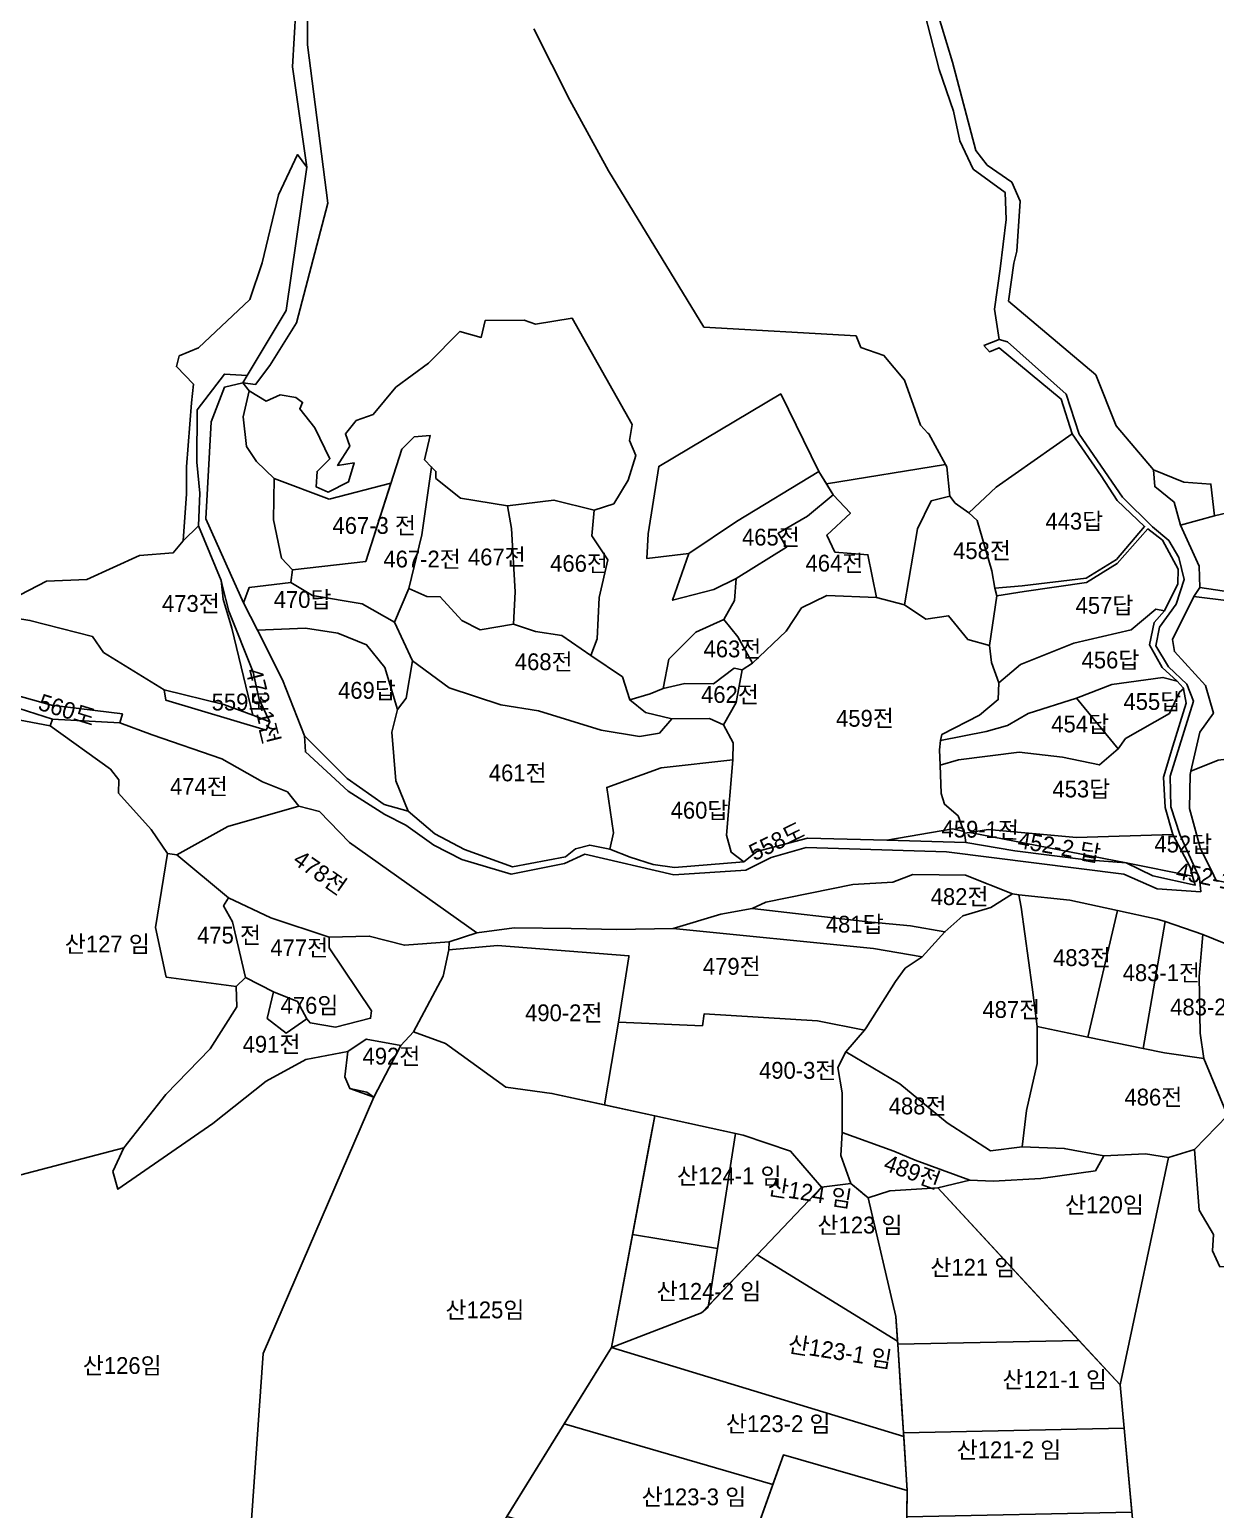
# Model space of a CAD drawing. Header units: metres. Extents: x 425810 to 429904, y 275710 to 280356.
# Drawn here: x 427381 to 427733.5, y 279072.1 to 279512 of the extents above; entities that cross this region are included whole.
import ezdxf

# ---------------------------------------------------------------- set-up
doc = ezdxf.new("R2010")
doc.units = ezdxf.units.M
doc.layers.add('00_지번', color=6, linetype='Continuous')
doc.layers.add('00_지적', color=6, linetype='Continuous')
doc.styles.get("Standard").update_dxf_attribs({"font": ''})
doc.styles.get('Standard').set_extended_font_data('Gulim')

msp = doc.modelspace()

# ---------------------------------------------------------------- linework, layer by layer
at = {"layer": '00_지적', "linetype": 'Continuous', "flags": 128}
for points in [[(427530.88, 279512.26), (427541.64, 279491.04), (427553.06, 279470.08), (427581.49, 279423.6), (427626.73, 279421.01), (427628.13, 279417.59), (427634.99, 279415.17), (427641.13, 279407.88), (427645.82, 279394.46), (427648.08, 279392.11), (427648.33, 279391.86), (427653.28, 279382.8), (427617.92, 279377.01), (427617.92, 279377.01), (427615.64, 279380.64), (427604.33, 279403.76), (427568.04, 279382.2), (427564.86, 279362.14), (427564.51, 279354.78), (427577.03, 279356.29), (427572.16, 279342.42), (427584.38, 279345.6), (427591.02, 279348.88), (427590.54, 279342.32), (427587.44, 279336.7), (427579.03, 279332.88), (427571.06, 279324.92), (427569.37, 279316.19), (427565.44, 279314.63), (427559.43, 279312.84), (427557.29, 279319.6), (427547.88, 279325.94), (427549.76, 279330.96), (427550.33, 279343.23), (427552.86, 279354.39), (427548.19, 279361.56), (427548.87, 279369.23), (427554.66, 279371.11), (427558.91, 279378.1), (427561.21, 279385.45), (427559.32, 279389.93), (427560.16, 279394.62), (427542.26, 279426.3), (427531.44, 279424.48), (427528.03, 279425.63), (427516.4, 279425.55), (427515.28, 279420.53), (427508.94, 279422.33), (427499.56, 279412.91), (427489.87, 279405.71), (427483.13, 279397.59), (427478.11, 279395.87), (427474.87, 279391.88), (427476.16, 279388.25), (427472.53, 279382.51), (427477.45, 279383.3), (427475.75, 279377.57), (427469.78, 279374.55), (427466.17, 279376.15), (427466.46, 279380.71), (427470.29, 279384.48), (427465.74, 279393.63), (427461.31, 279399.32), (427462.13, 279401.23), (427460.12, 279402.7), (427455.47, 279403.44), (427451.27, 279401.56), (427446.29, 279404.69), (427444.35, 279406.99), (427448.16, 279406.59), (427452.38, 279412.15), (427460.35, 279424.84), (427469.65, 279460.43), (427463.58, 279507.54), (427463.84, 279580.01)], [(427462.17, 279552.24), (427459.13, 279500.98), (427463.44, 279471.18), (427460.63, 279474.89), (427455.03, 279462.95), (427450.17, 279442.75), (427446.49, 279431.84), (427431.2, 279417.42), (427425.48, 279415.03), (427424.65, 279411.87), (427429.68, 279406.68), (427429.08, 279401.07), (427427.64, 279382.04), (427427.6, 279374.03), (427426.68, 279360.05), (427423.71, 279356.54), (427413.63, 279355.68), (427397.97, 279348.56), (427385.98, 279348.05), (427378.2, 279344.05)], [(427363.34, 279339.23), (427381.06, 279336.39), (427399.69, 279331.62), (427402.95, 279326.9), (427420.99, 279315.76), (427421.46, 279312.74), (427451.32, 279303.76), (427452.4, 279306.31), (427449.2, 279312.9), (427447.45, 279321.04), (427440.26, 279339.15), (427438.38, 279346.5), (427437.93, 279348.29), (427431.19, 279364.55), (427431.59, 279374.19), (427430.75, 279383.41), (427430.83, 279399.04), (427438.89, 279409.65), (427445.65, 279409.17), (427444.35, 279406.99), (427438.95, 279405.78), (427434.94, 279395.49), (427433.42, 279366.59), (427440.6, 279350.49), (427444.56, 279341.6), (427448.7, 279333.56), (427456.15, 279318.7), (427462.75, 279302.07), (427462.99, 279297.34), (427475.74, 279285.6), (427486.61, 279278.72), (427492.8, 279275.59), (427501.18, 279269.55), (427509.51, 279265.36), (427524.21, 279260.99), (427540.05, 279264.14), (427546.07, 279266.88), (427572.55, 279260.75), (427593.91, 279262.18), (427601.46, 279265.91), (427611.92, 279268.87), (427653.63, 279267.66), (427706.31, 279261.01), (427716.24, 279256.63), (427729.19, 279255.74), (427728.8, 279259.82), (427722.95, 279272.73), (427720.33, 279281.04), (427720.09, 279290.08), (427727.03, 279312.39), (427725.04, 279317.44), (427719.62, 279322.62), (427715.84, 279328.9), (427716.9, 279334.39), (427721.87, 279341.28), (427724.27, 279348.62), (427722.7, 279355.09), (427719.7, 279360.14), (427714.85, 279364.2), (427705.97, 279373.03), (427693.07, 279391.77), (427689.19, 279403.71), (427671.73, 279419.19), (427669.26, 279419.88), (427667.86, 279428.92), (427669.52, 279440.92), (427671.32, 279455.59), (427671.03, 279463.66), (427661.51, 279470.6), (427657.55, 279478.96), (427655.65, 279487.78), (427651.4, 279500.19), (427644.58, 279526.89)], [(427648.61, 279524.71), (427655.35, 279502.36), (427662.28, 279476.15), (427665.72, 279471.72), (427673.05, 279466.68), (427675.53, 279461.01), (427674.52, 279446.2), (427673.65, 279442.66), (427672.06, 279431.35), (427698.04, 279409.37), (427704.09, 279394.24), (427715.1, 279381.15), (427715.51, 279376.21), (427721.31, 279371.55), (427723.2, 279364.77), (427728.73, 279352.52), (427728.95, 279346.15), (427727.1, 279343.54), (427720.82, 279330.72), (427721.34, 279327.14), (427730.62, 279317.06), (427732.96, 279308.87), (427728.9, 279303.16), (427726.29, 279291.61), (427726.06, 279290.6), (427725.89, 279280.46), (427729.09, 279268.48), (427732.41, 279262.02), (427733.78, 279259.07)], [(427740.25, 279344.52), (427728.95, 279346.15), (427728.73, 279352.52), (427723.2, 279364.77), (427733.32, 279367.52), (427740.4, 279369.18)], [(427737.58, 279342.19), (427727.1, 279343.54), (427727.1, 279343.54), (427728.95, 279346.15), (427740.25, 279344.52)], [(427789.09, 279219), (427729.85, 279243.06), (427718.65, 279246.87), (427716.28, 279247.62), (427704.41, 279250.2), (427690.27, 279253.22), (427675.08, 279254.87), (427673.21, 279255.11), (427659.26, 279260.64), (427643.63, 279260.87), (427637.66, 279258.63), (427625.75, 279257.93), (427599.86, 279252.63), (427595.78, 279250.76), (427586.54, 279249.07), (427572.3, 279244.85), (427555.61, 279244.51), (427542.03, 279244.79), (427525.06, 279245.03), (427513.96, 279243.58), (427476.12, 279270.43), (427467.18, 279279.56), (427460.99, 279281.15), (427457.62, 279285.42), (427450.27, 279288.47), (427438.17, 279295.27), (427417.38, 279302.42), (427407.81, 279305.96), (427408.6, 279308.63), (427387.51, 279311.19), (427362.3, 279318.25)]]:
    msp.add_lwpolyline(points, dxfattribs=at)
for points in [[(427445.65, 279409.17), (427438.89, 279409.65), (427430.83, 279399.04), (427430.75, 279383.41), (427431.59, 279374.19), (427431.19, 279364.55), (427426.68, 279360.05), (427427.6, 279374.03), (427427.64, 279382.04), (427429.08, 279401.07), (427429.68, 279406.68), (427424.65, 279411.87), (427425.48, 279415.03), (427431.2, 279417.42), (427446.49, 279431.84), (427450.17, 279442.75), (427455.03, 279462.95), (427460.63, 279474.89), (427463.44, 279471.18), (427457.22, 279428.5), (427445.65, 279409.17)], [(427664.7, 279418.15), (427669.26, 279419.88), (427671.73, 279419.19), (427689.19, 279403.71), (427693.07, 279391.77), (427705.97, 279373.03), (427714.85, 279364.2), (427719.7, 279360.14), (427722.7, 279355.09), (427724.27, 279348.62), (427721.87, 279341.28), (427716.9, 279334.39), (427715.84, 279328.9), (427719.62, 279322.62), (427725.04, 279317.44), (427727.03, 279312.39), (427720.09, 279290.08), (427720.33, 279281.04), (427722.95, 279272.73), (427728.8, 279259.82), (427729.19, 279255.74), (427716.24, 279256.63), (427706.31, 279261.01), (427653.63, 279267.66), (427611.92, 279268.87), (427601.46, 279265.91), (427593.91, 279262.18), (427572.55, 279260.75), (427546.07, 279266.88), (427540.05, 279264.14), (427524.21, 279260.99), (427509.51, 279265.36), (427501.18, 279269.55), (427492.8, 279275.59), (427486.61, 279278.72), (427475.74, 279285.6), (427462.99, 279297.34), (427462.75, 279302.07), (427475.45, 279289.42), (427486.36, 279281.69), (427493.52, 279279.71), (427501.49, 279272.93), (427510.26, 279268.29), (427524.57, 279263.18), (427540.3, 279266.16), (427543.26, 279268.49), (427547.54, 279269.62), (427553.46, 279268.43), (427559.53, 279266.04), (427566.4, 279263.85), (427572.76, 279262.92), (427593.33, 279264.64), (427597.21, 279267.67), (427612.3, 279271.67), (427635.86, 279271.04), (427659.32, 279270.43), (427673.94, 279267.91), (427695.14, 279265.19), (427706.98, 279264.34), (427714.98, 279260.52), (427727.53, 279257.68), (427726.78, 279260.42), (427726.07, 279263.04), (427720.91, 279272.73), (427718.62, 279280.75), (427718.15, 279289.86), (427720.88, 279299), (427724.86, 279311.79), (427724.04, 279316.04), (427723.99, 279316.32), (427722.15, 279318.33), (427717.72, 279322.46), (427713.93, 279329.16), (427715.37, 279335.82), (427718.38, 279339.25), (427722.34, 279347.33), (427722.43, 279351.67), (427717.84, 279360.24), (427713.45, 279363.61), (427704.29, 279353.36), (427695.18, 279347.7), (427676.68, 279345.05), (427668.56, 279343.76), (427667.99, 279345.99), (427676.12, 279346.69), (427695.11, 279348.93), (427704.13, 279354.47), (427712.49, 279364.35), (427704.34, 279372.08), (427699.63, 279379.36), (427690.95, 279391.9), (427687.7, 279402.23), (427669.28, 279417.43), (427666.37, 279416.27), (427664.7, 279418.15)], [(427446.29, 279404.69), (427444.43, 279396.93), (427445.46, 279388.1), (427448.44, 279383.67), (427453.74, 279378.61), (427453.47, 279366.29), (427455.92, 279354.94), (427459.16, 279351.42), (427458.7, 279347.69), (427446.31, 279346.2), (427444.56, 279341.6), (427440.6, 279350.49), (427433.42, 279366.59), (427434.94, 279395.49), (427438.95, 279405.78), (427444.35, 279406.99), (427446.29, 279404.69)], [(427615.64, 279380.64), (427591.14, 279365.8), (427577.03, 279356.29), (427564.51, 279354.78), (427564.86, 279362.14), (427568.04, 279382.2), (427604.33, 279403.76), (427615.64, 279380.64)], [(427459.16, 279351.42), (427480.93, 279353.93), (427491.67, 279387.28), (427495.35, 279391.02), (427500.04, 279391.39), (427498.42, 279384.13), (427500.52, 279381.99), (427497.62, 279361.84), (427493.75, 279345.88), (427489.46, 279335.88), (427479.82, 279341.3), (427465.05, 279343.82), (427458.7, 279347.69), (427459.16, 279351.42)], [(427690.95, 279391.9), (427699.63, 279379.36), (427704.34, 279372.08), (427712.49, 279364.35), (427704.13, 279354.47), (427695.11, 279348.93), (427676.12, 279346.69), (427667.99, 279345.99), (427667.12, 279351.16), (427662.72, 279366.08), (427660.28, 279368.43), (427668.38, 279376.03), (427690.95, 279391.9)], [(427523.06, 279370.49), (427524.31, 279363.72), (427525.37, 279344.89), (427524.85, 279335.34), (427514.93, 279333.61), (427509.45, 279336.36), (427503.1, 279343.46), (427499.12, 279343.55), (427493.75, 279345.88), (427497.62, 279361.84), (427500.52, 279381.99), (427501.79, 279380.68), (427501.81, 279378.61), (427509.09, 279372.77), (427523.06, 279370.49)], [(427617.92, 279377.01), (427653.28, 279382.8), (427653.67, 279382.08), (427654.58, 279373.32), (427649.04, 279372), (427644.93, 279363.62), (427641.11, 279341.02), (427632.81, 279343.24), (427630.21, 279355.93), (427620.41, 279356.73), (427617.97, 279361.76), (427625.05, 279368.26), (427619.94, 279373.79), (427617.92, 279377.01)], [(427470.01, 279372.5), (427488.43, 279377.22), (427480.93, 279353.93), (427459.16, 279351.42), (427455.92, 279354.95), (427453.47, 279366.29), (427453.74, 279378.62), (427470.01, 279372.5)], [(427619.94, 279373.79), (427612.24, 279367.42), (427603.54, 279362.33), (427606.04, 279358.18), (427591.02, 279348.88), (427584.38, 279345.6), (427572.16, 279342.42), (427577.03, 279356.29), (427591.14, 279365.8), (427615.64, 279380.64), (427619.94, 279373.79)], [(427715.1, 279381.15), (427724.13, 279377.5), (427732.21, 279376.95), (427733.32, 279367.52), (427723.2, 279364.77), (427721.31, 279371.55), (427715.51, 279376.21), (427715.1, 279381.15)], [(427591.02, 279348.88), (427606.04, 279358.18), (427603.54, 279362.33), (427612.24, 279367.42), (427619.94, 279373.79), (427625.05, 279368.26), (427617.97, 279361.76), (427620.41, 279356.73), (427630.21, 279355.93), (427632.81, 279343.24), (427618.05, 279343.81), (427610.53, 279340.15), (427605.96, 279333.17), (427595.94, 279323.72), (427591.56, 279331.57), (427587.44, 279336.7), (427590.54, 279342.32), (427591.02, 279348.88)], [(427654.58, 279373.32), (427656.19, 279371.29), (427660.28, 279368.43), (427662.72, 279366.08), (427667.12, 279351.16), (427667.99, 279345.99), (427668.56, 279343.76), (427666.35, 279328.97), (427659.95, 279330.72), (427654.21, 279337.82), (427647.44, 279336.76), (427641.11, 279341.02), (427644.93, 279363.62), (427649.04, 279372), (427654.58, 279373.32)], [(427548.87, 279369.23), (427548.19, 279361.56), (427552.86, 279354.39), (427550.33, 279343.23), (427549.76, 279330.96), (427547.88, 279325.94), (427539.24, 279331.89), (427531.44, 279333.13), (427524.85, 279335.34), (427525.37, 279344.89), (427524.31, 279363.72), (427523.06, 279370.49), (427536.85, 279372.2), (427548.87, 279369.23)], [(427431.19, 279364.55), (427437.93, 279348.29), (427438.54, 279342.73), (427441.08, 279334.11), (427447.35, 279308.22), (427438.75, 279311.46), (427420.99, 279315.76), (427402.95, 279326.9), (427399.69, 279331.62), (427381.06, 279336.39), (427363.34, 279339.23), (427364.76, 279340.57), (427376.49, 279343.61), (427378.2, 279344.05), (427385.98, 279348.05), (427397.97, 279348.56), (427413.63, 279355.68), (427423.71, 279356.54), (427426.68, 279360.05), (427431.19, 279364.55)], [(427668.56, 279343.76), (427676.68, 279345.05), (427695.18, 279347.7), (427704.29, 279353.36), (427713.45, 279363.61), (427717.84, 279360.24), (427722.43, 279351.67), (427722.34, 279347.33), (427718.38, 279339.25), (427715.82, 279339.76), (427708.49, 279333.61), (427691.48, 279329.6), (427675.6, 279323.32), (427669.2, 279317.87), (427667, 279323.88), (427666.35, 279328.97), (427668.56, 279343.76)], [(427437.93, 279348.29), (427438.38, 279346.5), (427440.26, 279339.15), (427447.45, 279321.04), (427449.2, 279312.9), (427452.4, 279306.31), (427447.35, 279308.22), (427441.08, 279334.11), (427438.54, 279342.73), (427437.93, 279348.29)], [(427444.56, 279341.6), (427446.31, 279346.2), (427458.7, 279347.69), (427465.05, 279343.82), (427479.82, 279341.3), (427489.46, 279335.88), (427494.82, 279324.37), (427492.97, 279313.31), (427490.38, 279309.91), (427486.6, 279322.4), (427481.15, 279329.11), (427472.61, 279332.64), (427462.98, 279334.14), (427448.7, 279333.56), (427444.56, 279341.6)], [(427493.75, 279345.88), (427499.12, 279343.55), (427503.1, 279343.46), (427509.45, 279336.36), (427514.93, 279333.61), (427524.85, 279335.34), (427531.44, 279333.13), (427539.24, 279331.89), (427547.88, 279325.94), (427557.29, 279319.6), (427559.43, 279312.84), (427564.12, 279309.04), (427571.91, 279307.18), (427568.23, 279302.94), (427562.36, 279301.95), (427550.96, 279303.76), (427532.25, 279309.56), (427521.1, 279311.3), (427505.73, 279316.34), (427494.82, 279324.37), (427489.46, 279335.88), (427493.75, 279345.88)], [(427641.11, 279341.02), (427647.44, 279336.76), (427654.21, 279337.82), (427659.95, 279330.72), (427666.35, 279328.97), (427667, 279323.88), (427669.2, 279317.87), (427668.97, 279312.87), (427663.42, 279308.23), (427652.23, 279302.51), (427651.79, 279300.71), (427651.54, 279297.96), (427651.7, 279293.37), (427651.99, 279284.98), (427652.96, 279281.75), (427657.08, 279278.28), (427658.71, 279273.7), (427655.46, 279274.41), (427635.86, 279271.04), (427612.3, 279271.67), (427597.21, 279267.67), (427593.33, 279264.64), (427589.56, 279267.51), (427588.23, 279272.59), (427590.06, 279294.97), (427590.18, 279299.98), (427587.25, 279305.39), (427591.01, 279311.99), (427592.87, 279321.67), (427595.94, 279323.72), (427605.96, 279333.17), (427610.53, 279340.15), (427618.05, 279343.81), (427632.81, 279343.24), (427641.11, 279341.02)], [(427727.1, 279343.54), (427737.58, 279342.19), (427753.84, 279341.96), (427767.46, 279340.23), (427780.35, 279338.97), (427775.09, 279293.5), (427751.62, 279296.92), (427750.79, 279296.82), (427734.33, 279294.85), (427726.29, 279291.61), (427728.9, 279303.16), (427732.96, 279308.87), (427730.62, 279317.06), (427721.34, 279327.14), (427720.82, 279330.72), (427727.1, 279343.54)], [(427718.38, 279339.25), (427715.37, 279335.82), (427713.93, 279329.16), (427717.72, 279322.46), (427722.15, 279318.33), (427717.96, 279319.48), (427702.79, 279317.32), (427692.27, 279313.31), (427677.85, 279308.73), (427671.71, 279305.18), (427665.43, 279303.38), (427651.79, 279300.71), (427652.23, 279302.51), (427663.42, 279308.23), (427668.97, 279312.87), (427669.2, 279317.87), (427675.6, 279323.32), (427691.48, 279329.6), (427708.49, 279333.61), (427715.82, 279339.76), (427718.38, 279339.25)], [(427448.7, 279333.56), (427462.98, 279334.14), (427472.61, 279332.64), (427481.15, 279329.11), (427486.6, 279322.4), (427490.38, 279309.91), (427488.65, 279303.19), (427489.88, 279288.71), (427493.52, 279279.71), (427486.36, 279281.69), (427475.45, 279289.42), (427462.75, 279302.07), (427456.15, 279318.7), (427448.7, 279333.56)], [(427587.44, 279336.7), (427591.56, 279331.57), (427595.94, 279323.72), (427592.87, 279321.67), (427590.49, 279322.18), (427584.34, 279317.54), (427575.84, 279317.68), (427569.37, 279316.19), (427571.06, 279324.92), (427579.03, 279332.88), (427587.44, 279336.7)], [(427494.82, 279324.37), (427505.73, 279316.34), (427521.1, 279311.3), (427532.25, 279309.56), (427550.96, 279303.76), (427562.36, 279301.95), (427568.23, 279302.94), (427571.91, 279307.18), (427583.11, 279307.21), (427587.25, 279305.39), (427590.18, 279299.98), (427590.06, 279294.97), (427568.8, 279292.57), (427552.6, 279286.77), (427554.62, 279273.25), (427553.46, 279268.43), (427547.54, 279269.62), (427543.26, 279268.49), (427540.3, 279266.16), (427524.57, 279263.18), (427510.26, 279268.29), (427501.49, 279272.93), (427493.52, 279279.71), (427489.88, 279288.71), (427488.65, 279303.19), (427490.38, 279309.91), (427492.97, 279313.31), (427494.82, 279324.37)], [(427387.79, 279307.06), (427357.92, 279316.52), (427340.41, 279317.95), (427323.31, 279315.9), (427322.84, 279319.23), (427344.69, 279321.5), (427362.3, 279318.25), (427387.51, 279311.19), (427408.6, 279308.63), (427407.81, 279305.96), (427387.79, 279307.06)], [(427569.37, 279316.19), (427575.84, 279317.68), (427584.34, 279317.54), (427590.49, 279322.18), (427592.87, 279321.67), (427591.01, 279311.99), (427587.25, 279305.39), (427583.11, 279307.21), (427571.91, 279307.18), (427564.12, 279309.04), (427559.43, 279312.84), (427565.44, 279314.63), (427569.37, 279316.19)], [(427323.31, 279315.9), (427340.41, 279317.95), (427357.92, 279316.52), (427387.79, 279307.06), (427387.1, 279305.08), (427355.54, 279311.01), (427342.76, 279313.41), (427339.35, 279313.33), (427331.93, 279313.67), (427317.18, 279303.75), (427315.61, 279306.1), (427323.31, 279315.9)], [(427420.99, 279315.76), (427438.75, 279311.46), (427447.35, 279308.22), (427452.4, 279306.31), (427451.32, 279303.76), (427421.46, 279312.74), (427420.99, 279315.76)], [(427724.04, 279316.04), (427724.86, 279311.79), (427720.88, 279299), (427718.15, 279289.86), (427718.62, 279280.75), (427720.91, 279272.73), (427692.29, 279271.87), (427665.98, 279274.22), (427660.55, 279273.38), (427658.9, 279273.13), (427658.71, 279273.7), (427657.08, 279278.28), (427652.96, 279281.75), (427651.99, 279284.98), (427651.7, 279293.37), (427657.13, 279294.97), (427675.23, 279297.26), (427688.06, 279295.78), (427699.07, 279293.44), (427704.65, 279298.27), (427706.86, 279301.28), (427719.9, 279308.76), (427722.9, 279315.12), (427724.04, 279316.04)], [(427722.15, 279318.33), (427723.99, 279316.32), (427724.04, 279316.04), (427722.9, 279315.12), (427719.9, 279308.76), (427706.86, 279301.28), (427704.65, 279298.27), (427692.27, 279313.31), (427702.79, 279317.32), (427717.96, 279319.48), (427722.15, 279318.33)], [(427421.98, 279267.07), (427418.44, 279245.1), (427421.6, 279230.38), (427442.4, 279227.6), (427442.63, 279221.54), (427434.7, 279209.03), (427421.5, 279195.45), (427408.99, 279179.62), (427369.92, 279169.4), (427369.87, 279216.89), (427355.54, 279311.01), (427387.1, 279305.08), (427405.03, 279292.14), (427407.51, 279288.99), (427407.45, 279285.03), (427417.12, 279274.23), (427421.98, 279267.07)], [(427651.79, 279300.71), (427665.43, 279303.38), (427671.71, 279305.18), (427677.85, 279308.73), (427692.27, 279313.31), (427704.65, 279298.27), (427699.07, 279293.44), (427688.06, 279295.78), (427675.23, 279297.26), (427657.13, 279294.97), (427651.7, 279293.37), (427651.54, 279297.96), (427651.79, 279300.71)], [(427407.81, 279305.96), (427417.38, 279302.42), (427438.17, 279295.27), (427450.27, 279288.47), (427457.62, 279285.42), (427460.99, 279281.15), (427439.89, 279275.11), (427424.77, 279266.68), (427421.98, 279267.07), (427417.12, 279274.23), (427407.45, 279285.03), (427407.51, 279288.99), (427405.03, 279292.14), (427387.1, 279305.08), (427387.79, 279307.06), (427407.81, 279305.96)], [(427590.06, 279294.97), (427588.23, 279272.59), (427589.56, 279267.51), (427593.33, 279264.64), (427572.76, 279262.92), (427566.4, 279263.85), (427559.53, 279266.04), (427553.46, 279268.43), (427554.62, 279273.25), (427552.6, 279286.77), (427568.8, 279292.57), (427590.06, 279294.97)], [(427750.79, 279296.82), (427749.09, 279256.2), (427733.78, 279259.07), (427732.41, 279262.02), (427729.09, 279268.48), (427725.89, 279280.46), (427726.06, 279290.6), (427726.29, 279291.61), (427734.33, 279294.85), (427750.79, 279296.82)], [(427424.77, 279266.68), (427439.89, 279275.11), (427460.99, 279281.15), (427467.18, 279279.56), (427476.12, 279270.43), (427513.96, 279243.58), (427505.74, 279240.88), (427492.4, 279239.85), (427481.98, 279242.59), (427470.04, 279242.29), (427452.66, 279247.99), (427440.15, 279253.98), (427424.77, 279266.68)], [(427658.9, 279273.13), (427659.32, 279270.43), (427635.86, 279271.04), (427655.46, 279274.41), (427658.71, 279273.7), (427658.9, 279273.13)], [(427658.9, 279273.13), (427660.55, 279273.38), (427706.98, 279264.34), (427695.14, 279265.19), (427673.94, 279267.91), (427659.32, 279270.43), (427658.9, 279273.13)], [(427660.55, 279273.38), (427665.98, 279274.22), (427692.29, 279271.87), (427720.91, 279272.73), (427726.07, 279263.04), (427726.78, 279260.42), (427706.98, 279264.34), (427660.55, 279273.38)], [(427421.98, 279267.07), (427424.77, 279266.68), (427440.15, 279253.98), (427438.68, 279251.55), (427441.32, 279246.83), (427445.17, 279230.27), (427442.4, 279227.6), (427421.6, 279230.38), (427418.44, 279245.1), (427421.98, 279267.07)], [(427726.78, 279260.42), (427727.53, 279257.68), (427714.98, 279260.52), (427706.98, 279264.34), (427726.78, 279260.42)], [(427595.78, 279250.76), (427599.86, 279252.63), (427625.75, 279257.93), (427637.66, 279258.63), (427643.63, 279260.87), (427659.26, 279260.64), (427673.21, 279255.11), (427666.76, 279251.03), (427658.47, 279248.61), (427653.13, 279243.82), (427642.93, 279245.58), (427630.21, 279246.8), (427595.78, 279250.76)], [(427440.15, 279253.98), (427452.66, 279247.99), (427470.04, 279242.29), (427470.04, 279239.05), (427482.68, 279220.33), (427482.35, 279218.16), (427471.94, 279215.53), (427464.39, 279216.78), (427463.4, 279218.01), (427460.68, 279223.15), (427453.52, 279225.95), (427445.17, 279230.27), (427441.32, 279246.83), (427438.68, 279251.55), (427440.15, 279253.98)], [(427673.21, 279255.11), (427675.08, 279254.87), (427675.82, 279251.17), (427679.07, 279227.35), (427680.51, 279215.67), (427680.55, 279204.68), (427677.37, 279190.76), (427676.07, 279179.96), (427666.68, 279178.7), (427653.76, 279187.07), (427639.71, 279198.69), (427623.65, 279208.17), (427629.21, 279214.62), (427629.76, 279215.26), (427638.45, 279229.1), (427641.33, 279233.03), (427646.36, 279236.36), (427653.13, 279243.82), (427658.47, 279248.61), (427666.76, 279251.03), (427673.21, 279255.11)], [(427704.41, 279250.2), (427695.57, 279212.56), (427680.51, 279215.67), (427679.07, 279227.35), (427675.82, 279251.17), (427675.08, 279254.87), (427690.27, 279253.22), (427704.41, 279250.2)], [(427595.78, 279250.76), (427630.21, 279246.8), (427642.93, 279245.58), (427653.13, 279243.82), (427646.36, 279236.36), (427631.85, 279238.92), (427572.3, 279244.85), (427586.54, 279249.07), (427595.78, 279250.76)], [(427718.65, 279246.87), (427712.07, 279209.12), (427695.57, 279212.56), (427704.41, 279250.2), (427716.28, 279247.62), (427718.65, 279246.87)], [(427505.74, 279240.88), (427513.96, 279243.58), (427525.06, 279245.03), (427542.03, 279244.79), (427555.61, 279244.51), (427572.3, 279244.85), (427631.85, 279238.92), (427646.36, 279236.36), (427641.33, 279233.03), (427638.45, 279229.1), (427629.76, 279215.26), (427629.21, 279214.62), (427615.23, 279217.38), (427581.56, 279219.46), (427581, 279215.92), (427556.03, 279216.94), (427559.11, 279236.39), (427559.16, 279236.71), (427520.08, 279239.76), (427505.59, 279238.46), (427505.74, 279240.88)], [(427718.65, 279246.87), (427729.85, 279243.06), (427728.68, 279230.6), (427729.05, 279213.74), (427730.12, 279206.2), (427718.46, 279207.86), (427712.07, 279209.12), (427718.65, 279246.87)], [(427470.04, 279242.29), (427481.98, 279242.59), (427492.4, 279239.85), (427505.74, 279240.88), (427505.59, 279238.46), (427503.94, 279230.7), (427495.17, 279214.11), (427491.34, 279210.06), (427481.06, 279211.94), (427475.61, 279208.27), (427463.1, 279205.91), (427451.35, 279199.43), (427435.42, 279186.89), (427407.25, 279167.33), (427405.77, 279172.61), (427408.99, 279179.62), (427421.5, 279195.45), (427434.7, 279209.03), (427442.63, 279221.54), (427442.4, 279227.6), (427445.17, 279230.27), (427453.52, 279225.95), (427451.64, 279218.09), (427457.26, 279213.74), (427463.4, 279218.01), (427464.39, 279216.78), (427471.94, 279215.53), (427482.35, 279218.16), (427482.68, 279220.33), (427470.04, 279239.05), (427470.04, 279242.29)], [(427730.12, 279206.2), (427729.05, 279213.74), (427728.68, 279230.6), (427729.85, 279243.06), (427789.09, 279219), (427837.75, 279204.13), (427820.61, 279197.89), (427814.97, 279191.65), (427780.29, 279179), (427757.86, 279181.67), (427745.52, 279179.21), (427737.15, 279189.26), (427730.12, 279206.2)], [(427505.59, 279238.46), (427520.08, 279239.76), (427559.16, 279236.71), (427559.11, 279236.39), (427556.03, 279216.94), (427551.94, 279192.43), (427536.26, 279195.8), (427522.59, 279197.64), (427504.66, 279210.6), (427495.17, 279214.11), (427503.94, 279230.7), (427505.59, 279238.46)], [(427453.52, 279225.95), (427460.68, 279223.15), (427463.4, 279218.01), (427457.26, 279213.74), (427451.64, 279218.09), (427453.52, 279225.95)], [(427556.03, 279216.94), (427581, 279215.92), (427581.56, 279219.46), (427615.23, 279217.38), (427629.21, 279214.62), (427623.65, 279208.17), (427621.32, 279203.54), (427622.62, 279195.97), (427622.62, 279184.18), (427622.18, 279177.31), (427625.12, 279169.04), (427616.47, 279167.94), (427607.22, 279178.66), (427593.16, 279183.37), (427566.83, 279189.16), (427551.94, 279192.43), (427556.03, 279216.94)], [(427483.32, 279194.71), (427491.34, 279210.06), (427495.17, 279214.11), (427504.66, 279210.6), (427522.59, 279197.64), (427536.26, 279195.8), (427566.83, 279189.16), (427554.02, 279120.29), (427506.83, 279044.03), (427495.62, 279050.07), (427487.16, 279048.65), (427469.58, 279045.71), (427455.7, 279043.39), (427453.43, 279044.37), (427445.49, 279047.79), (427450.38, 279118.47), (427483.32, 279194.71)], [(427680.51, 279215.67), (427695.57, 279212.56), (427712.07, 279209.12), (427718.46, 279207.86), (427730.12, 279206.2), (427737.15, 279189.26), (427727.37, 279179.15), (427719.6, 279176.73), (427712.78, 279177.83), (427700.34, 279177.23), (427688.63, 279179.44), (427676.07, 279179.96), (427677.37, 279190.76), (427680.55, 279204.68), (427680.51, 279215.67)], [(427475.61, 279208.27), (427481.06, 279211.94), (427491.34, 279210.06), (427483.32, 279194.71), (427481.2, 279196.19), (427476.15, 279197.28), (427474.67, 279200.72), (427475.61, 279208.27)], [(427369.92, 279169.4), (427408.99, 279179.62), (427405.77, 279172.61), (427407.25, 279167.33), (427435.42, 279186.89), (427451.35, 279199.43), (427463.1, 279205.91), (427475.61, 279208.27), (427474.67, 279200.72), (427476.15, 279197.28), (427483.32, 279194.71), (427450.38, 279118.47), (427445.49, 279047.79), (427438.92, 279050.62), (427427.85, 279055.39), (427420.1, 279056.32), (427383.69, 279060.68), (427371.41, 279067.62), (427330.54, 279090.73), (427369.92, 279169.4)], [(427623.65, 279208.17), (427639.71, 279198.69), (427653.76, 279187.07), (427666.68, 279178.7), (427676.07, 279179.96), (427688.63, 279179.44), (427700.34, 279177.23), (427697.89, 279172.78), (427681.65, 279170.54), (427667.43, 279169.73), (427660.58, 279169.99), (427644.32, 279175.99), (427637.92, 279178.6), (427622.62, 279184.18), (427622.62, 279195.97), (427621.32, 279203.54), (427623.65, 279208.17)], [(427590.89, 279183.87), (427585.5, 279149.73), (427560.27, 279153.85), (427565.5, 279181.96), (427566.83, 279189.16), (427590.89, 279183.87)], [(427737.15, 279189.26), (427745.52, 279179.21), (427745.89, 279175.27), (427745.03, 279164.93), (427752.29, 279152.03), (427759.08, 279143.47), (427764.41, 279135.4), (427771.1, 279115.63), (427768.02, 279108.15), (427761.21, 279127.54), (427757.99, 279132.34), (427742.23, 279144.53), (427734.89, 279144.28), (427732.64, 279148.98), (427733.01, 279153.82), (427728.7, 279161.07), (427727.37, 279179.15), (427737.15, 279189.26)], [(427585.5, 279149.73), (427590.89, 279183.87), (427593.16, 279183.37), (427607.22, 279178.66), (427616.47, 279167.94), (427597.29, 279147.84), (427582.81, 279132.66), (427585.5, 279149.73)], [(427622.62, 279184.18), (427637.92, 279178.6), (427644.32, 279175.99), (427660.58, 279169.99), (427650.99, 279167.68), (427636.74, 279166.81), (427630.27, 279164.78), (427625.12, 279169.04), (427622.18, 279177.31), (427622.62, 279184.18)], [(427719.6, 279176.73), (427727.37, 279179.15), (427728.7, 279161.07), (427733.01, 279153.82), (427732.64, 279148.98), (427734.89, 279144.28), (427742.23, 279144.53), (427757.99, 279132.34), (427761.21, 279127.54), (427768.02, 279108.15), (427788.01, 279083.76), (427832.94, 279059.38), (427835.33, 279048.56), (427804.54, 279028.15), (427765.64, 279025.76), (427712.64, 279028.55), (427705.19, 279109.16), (427719.6, 279176.73)], [(427719.6, 279176.73), (427705.19, 279109.16), (427650.99, 279167.68), (427660.58, 279169.99), (427667.43, 279169.73), (427681.65, 279170.54), (427697.89, 279172.78), (427700.34, 279177.23), (427712.78, 279177.83), (427719.6, 279176.73)], [(427597.29, 279147.84), (427616.47, 279167.94), (427625.12, 279169.04), (427628.39, 279166.33), (427628.85, 279165.96), (427630.27, 279164.78), (427638.56, 279129.46), (427639.03, 279122.1), (427597.29, 279147.84)], [(427630.27, 279164.78), (427636.74, 279166.81), (427650.99, 279167.68), (427692.94, 279122.39), (427639.09, 279121.28), (427638.56, 279129.46), (427630.27, 279164.78)], [(427585.5, 279149.73), (427582.75, 279132.29), (427580.78, 279130.53), (427554.02, 279120.29), (427560.26, 279153.85), (427585.5, 279149.73)], [(427554.02, 279120.29), (427580.78, 279130.54), (427597.29, 279147.84), (427639.03, 279122.1), (427639.09, 279121.28), (427640.33, 279102.07), (427640.79, 279094.92), (427640.87, 279093.76), (427554.02, 279120.29)], [(427639.09, 279121.28), (427692.94, 279122.39), (427705.19, 279109.17), (427705.19, 279109.16), (427705.19, 279109.16), (427706.38, 279096.28), (427640.79, 279094.92), (427639.09, 279121.28)], [(427539.96, 279097.57), (427554.02, 279120.29), (427640.87, 279093.76), (427641.91, 279077.75), (427605.11, 279088.35), (427601.94, 279079.49), (427539.96, 279097.57)], [(427522.91, 279070.01), (427539.96, 279097.57), (427601.94, 279079.49), (427591.42, 279050.08), (427522.91, 279070.01)], [(427640.79, 279094.92), (427706.38, 279096.28), (427708.69, 279071.35), (427641.77, 279069.96), (427641.91, 279077.75), (427640.79, 279094.92)], [(427577.75, 279011.87), (427605.11, 279088.35), (427641.91, 279077.75), (427641.46, 279052.66), (427590.61, 279008.58), (427577.75, 279011.87)]]:
    msp.add_lwpolyline(points, close=True, dxfattribs=at)

# ---------------------------------------------------------------- texts
at = {"layer": '00_지번'}
for s, p in [('443답', (427683.02, 279363.42)), ('467-3 전', (427471.04, 279362.14)), ('465전', (427592.8, 279358.67)), ('458전', (427655.57, 279354.65)), ('467-2전', (427486.18, 279352.15)), ('467전', (427511.32, 279352.77)), ('466전', (427535.76, 279350.87)), ('464전', (427611.69, 279350.94)), ('473전', (427420.34, 279338.95)), ('470답', (427453.56, 279340.14)), ('457답', (427691.99, 279338.38)), ('463전', (427581.37, 279325.44)), ('468전', (427525.26, 279321.62)), ('456답', (427693.77, 279322.15)), ('469답', (427472.7, 279313.12)), ('462전', (427580.62, 279311.9)), ('455답', (427706.22, 279309.82)), ('559도', (427435.11, 279309.64)), ('459전', (427620.76, 279304.81)), ('454답', (427684.75, 279303.11)), ('461전', (427517.52, 279288.58)), ('474전', (427422.73, 279284.56)), ('453답', (427685.1, 279283.8)), ('460답', (427571.59, 279277.48)), ('452답', (427715.42, 279267.43)), ('482전', (427648.9, 279251.8)), ('475 전', (427430.79, 279240.33)), ('481답', (427617.72, 279243.6)), ('산127 임', (427391.44, 279237.71)), ('477전', (427452.56, 279236.6)), ('479전', (427581.17, 279231.07)), ('483전', (427685.28, 279233.66)), ('483-1전', (427705.98, 279229.18)), ('476임', (427455.61, 279219.49)), ('490-2전', (427528.31, 279217.26)), ('487전', (427664.28, 279218.25)), ('483-2전', (427720.11, 279218.98)), ('491전', (427444.33, 279207.91)), ('492전', (427479.98, 279204.38)), ('490-3전', (427597.87, 279200.16)), ('486전', (427706.52, 279192.2)), ('488전', (427636.42, 279189.57)), ('산124-1 임', (427573.46, 279168.79)), ('산120임', (427688.83, 279160.19)), ('산123 임', (427615.23, 279154.16)), ('산121 임', (427648.78, 279141.62)), ('산124-2 임', (427567.4, 279134.45)), ('산125임', (427504.63, 279128.94)), ('산126임', (427396.79, 279112.41)), ('산121-1 임', (427670.22, 279108.23)), ('산123-2 임', (427588.01, 279095.1)), ('산121-2 임', (427656.62, 279087.35)), ('산123-3 임', (427562.95, 279073.36))]:
    msp.add_text(s, height=5, dxfattribs=at).set_placement(p)
for s, rotation, p in [('473-1전', 284, (427445.12, 279321.51)), ('560도', 343, (427383.21, 279309.93)), ('558도', 26, (427596.47, 279264.78)), ('459-1전', 359, (427652.09, 279271.98)), ('452-2 답', 350, (427674.52, 279268.8)), ('478전', 325, (427458.93, 279264.35)), ('452-1답', 348, (427721.55, 279259.7)), ('489전', 340, (427634.54, 279173.09)), ('산124 임', 351, (427600.07, 279165.78)), ('산123-1 임', 351, (427606.2, 279118.98))]:
    msp.add_text(s, height=5, rotation=rotation, dxfattribs=at).set_placement(p)

doc.saveas('drawing.dxf')
